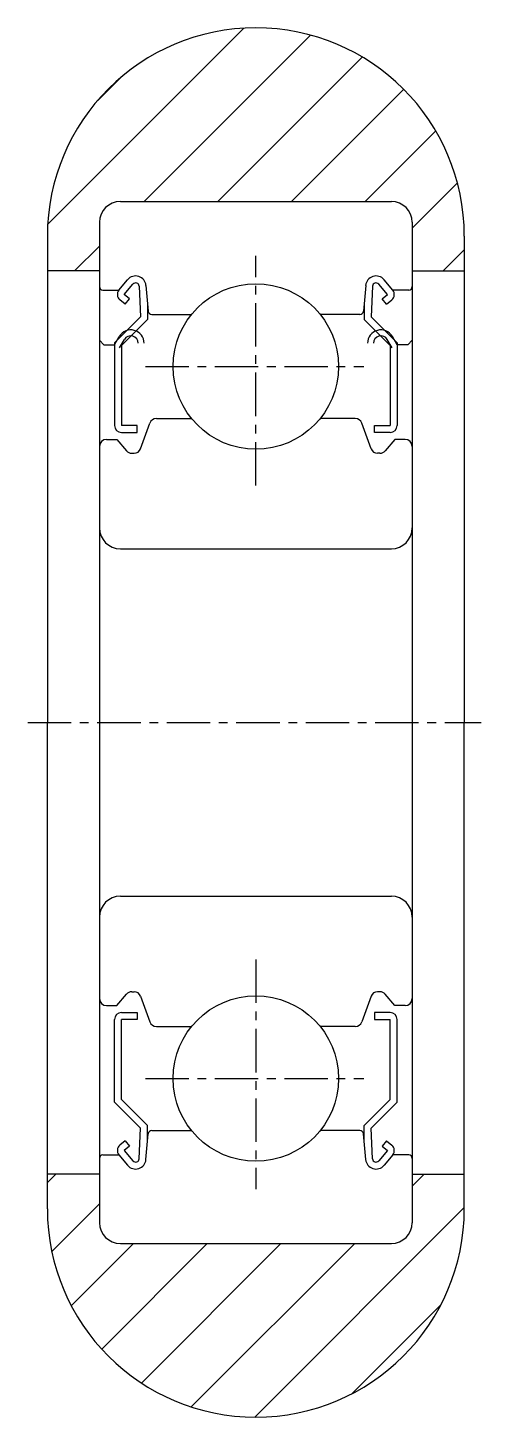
# Model space of a CAD drawing. Extents: x 2.6 to 43.1, y 2.5 to 46.9.
# Drawn here: x 30.08 to 43.13, y 6.92 to 46.92 of the extents above; entities outside this region: 2.
import ezdxf

# ---------------------------------------------------------------- set-up
doc = ezdxf.new("R2010")
doc.units = 0
doc.linetypes.add('CENTER', pattern=[2, 1.25, -0.25, 0.25, -0.25])
doc.layers.get('0').update_dxf_attribs({"linetype": 'CONTINUOUS'})
doc.layers.add('CENTER', color=1, linetype='CENTER')

msp = doc.modelspace()

# ---------------------------------------------------------------- linework, layer by layer
at = {"color": 3, "linetype": 'CONTINUOUS'}
for p, q in [((30.658, 41.265), (36.299, 46.906)), ((33.431, 41.916), (38.221, 46.706)), ((35.552, 41.916), (39.711, 46.075)), ((32.088, 44.816), (32.748, 45.475)), ((37.673, 41.916), (40.903, 45.146)), ((39.795, 41.916), (41.826, 43.947)), ((41.148, 41.148), (42.449, 42.449)), ((31.431, 39.916), (32.148, 40.633)), ((42.037, 39.916), (42.648, 40.527)), ((30.648, 13.677), (30.887, 13.916)), ((41.148, 13.571), (41.493, 13.916)), ((30.776, 11.684), (32.148, 13.056)), ((36.615, 6.916), (42.648, 12.949)), ((31.337, 10.124), (33.129, 11.916)), ((32.211, 8.877), (35.251, 11.916)), ((33.356, 7.9), (37.372, 11.916)), ((34.789, 7.211), (39.493, 11.916)), ((39.409, 7.589), (41.975, 10.155))]:
    msp.add_line(p, q, dxfattribs=at)
at = {"color": 7, "linetype": 'CONTINUOUS'}
for p, q in [((32.748, 41.916), (40.548, 41.916)), ((32.148, 41.316), (32.148, 12.516)), ((41.148, 41.316), (41.148, 12.516)), ((30.648, 40.916), (30.648, 26.916)), ((42.648, 40.916), (42.648, 26.916)), ((32.148, 39.916), (30.648, 39.916)), ((32.708, 39.366), (32.957, 39.664)), ((40.588, 39.366), (40.338, 39.664)), ((41.148, 39.916), (42.648, 39.916)), ((32.248, 39.366), (32.708, 39.366)), ((32.861, 39.237), (33.111, 39.535)), ((33.014, 39.109), (32.861, 39.237)), ((33.288, 39.476), (33.331, 38.599)), ((33.486, 39.497), (33.551, 38.757)), ((39.81, 39.497), (39.745, 38.757)), ((40.008, 39.476), (39.965, 38.599)), ((40.435, 39.237), (40.185, 39.535)), ((40.282, 39.109), (40.435, 39.237)), ((41.048, 39.366), (40.588, 39.366)), ((32.886, 38.956), (32.733, 39.084)), ((32.886, 38.956), (33.014, 39.109)), ((33.531, 38.986), (33.531, 38.516)), ((39.765, 38.986), (39.765, 38.516)), ((40.41, 38.956), (40.282, 39.109)), ((40.41, 38.956), (40.563, 39.084)), ((33.331, 38.599), (32.581, 37.849)), ((33.531, 38.516), (32.781, 37.766)), ((33.65, 38.666), (34.798, 38.666)), ((39.645, 38.666), (38.497, 38.666)), ((39.765, 38.516), (40.515, 37.766)), ((39.965, 38.599), (40.715, 37.849)), ((32.576, 37.791), (32.716, 38.027)), ((40.719, 37.791), (40.579, 38.027)), ((32.148, 37.919), (32.276, 37.791)), ((32.276, 37.791), (32.576, 37.791)), ((32.581, 37.849), (32.581, 35.466)), ((32.725, 37.705), (32.865, 37.941)), ((32.781, 37.766), (32.781, 35.466)), ((40.571, 37.705), (40.431, 37.941)), ((40.515, 37.766), (40.515, 35.466)), ((40.715, 37.849), (40.715, 35.466)), ((41.019, 37.791), (40.719, 37.791)), ((41.148, 37.919), (41.019, 37.791)), ((33.786, 35.666), (34.798, 35.666)), ((39.51, 35.666), (38.497, 35.666)), ((33.231, 35.466), (32.781, 35.466)), ((32.781, 35.266), (33.231, 35.266)), ((33.231, 35.266), (33.231, 35.466)), ((33.33, 34.798), (33.598, 35.535)), ((39.966, 34.798), (39.698, 35.535)), ((40.065, 35.266), (40.065, 35.466)), ((40.065, 35.466), (40.515, 35.466)), ((40.515, 35.266), (40.065, 35.266)), ((32.348, 35.066), (32.648, 35.066)), ((32.648, 35.066), (32.923, 34.738)), ((40.648, 35.066), (40.372, 34.738)), ((40.948, 35.066), (40.648, 35.066)), ((33.077, 34.666), (33.142, 34.666)), ((40.219, 34.666), (40.154, 34.666)), ((32.748, 31.916), (40.548, 31.916)), ((30.648, 12.916), (30.648, 26.916)), ((42.648, 12.916), (42.648, 26.916)), ((32.748, 21.916), (40.548, 21.916)), ((32.648, 18.766), (32.923, 19.095)), ((33.077, 19.166), (33.142, 19.166)), ((33.33, 19.035), (33.598, 18.298)), ((39.966, 19.035), (39.698, 18.298)), ((40.219, 19.166), (40.154, 19.166)), ((40.648, 18.766), (40.372, 19.095)), ((32.348, 18.766), (32.648, 18.766)), ((32.781, 18.566), (33.231, 18.566)), ((33.231, 18.566), (33.231, 18.366)), ((40.065, 18.566), (40.065, 18.366)), ((40.515, 18.566), (40.065, 18.566)), ((40.948, 18.766), (40.648, 18.766)), ((32.581, 15.983), (32.581, 18.366)), ((33.231, 18.366), (32.781, 18.366)), ((32.781, 16.066), (32.781, 18.366)), ((33.786, 18.166), (34.798, 18.166)), ((39.51, 18.166), (38.497, 18.166)), ((40.065, 18.366), (40.515, 18.366)), ((40.515, 16.066), (40.515, 18.366)), ((40.715, 15.983), (40.715, 18.366)), ((33.531, 15.316), (32.781, 16.066)), ((39.765, 15.316), (40.515, 16.066)), ((33.331, 15.233), (32.581, 15.983)), ((39.965, 15.233), (40.715, 15.983)), ((33.288, 14.356), (33.331, 15.233)), ((33.531, 14.846), (33.531, 15.316)), ((39.765, 14.846), (39.765, 15.316)), ((40.008, 14.356), (39.965, 15.233)), ((32.886, 14.876), (32.733, 14.748)), ((32.886, 14.876), (33.014, 14.723)), ((33.486, 14.335), (33.551, 15.075)), ((33.65, 15.166), (34.798, 15.166)), ((33.937, 15.166), (33.937, 15.166)), ((34.224, 15.166), (34.225, 15.166)), ((39.645, 15.166), (38.497, 15.166)), ((39.81, 14.335), (39.745, 15.075)), ((40.41, 14.876), (40.282, 14.723)), ((40.41, 14.876), (40.563, 14.748)), ((32.248, 14.466), (32.708, 14.466)), ((32.708, 14.466), (32.957, 14.169)), ((33.014, 14.723), (32.861, 14.595)), ((32.861, 14.595), (33.111, 14.297)), ((40.435, 14.595), (40.185, 14.297)), ((40.282, 14.723), (40.435, 14.595)), ((40.588, 14.466), (40.338, 14.169)), ((41.048, 14.466), (40.588, 14.466)), ((32.148, 13.916), (30.648, 13.916)), ((41.148, 13.916), (42.648, 13.916)), ((32.748, 11.916), (40.548, 11.916))]:
    msp.add_line(p, q, dxfattribs=at)
for centre in [(36.648, 37.166), (36.648, 16.666)]:
    msp.add_circle(centre, 2.381, dxfattribs=at)
for centre, radius, start, end in [((36.648, 40.916), 6, 0, 180), ((32.748, 41.316), 0.6, 90, 180), ((40.548, 41.316), 0.6, 0, 90), ((33.187, 39.471), 0.3, 4.9968, 140.0029), ((40.108, 39.471), 0.3, 39.9971, 175.0032), ((32.248, 39.466), 0.1, 180, 270), ((32.861, 39.238), 0.2, 140.0029, 230.087), ((33.188, 39.471), 0.1, 2.8198, 140.0022), ((40.108, 39.471), 0.1, 39.9978, 177.1802), ((40.435, 39.238), 0.2, 309.913, 39.9971), ((41.048, 39.466), 0.1, 270, 0), ((33.65, 38.766), 0.1, 184.9968, 269.9995), ((39.645, 38.766), 0.1, 270.0005, 355.0032), ((33.049, 37.835), 0.384, 0, 150.0002), ((33.049, 37.835), 0.213, 0, 150.0044), ((40.246, 37.835), 0.384, 29.9998, 180), ((40.246, 37.835), 0.213, 29.9956, 180), ((33.786, 35.466), 0.2, 90, 159.9914), ((39.51, 35.466), 0.2, 20.0086, 90), ((32.781, 35.466), 0.2, 180, 270), ((40.515, 35.466), 0.2, 270, 0), ((32.348, 34.866), 0.2, 90, 180), ((40.948, 34.866), 0.2, 0, 90), ((33.077, 34.866), 0.2, 219.995, 270), ((33.142, 34.866), 0.2, 270, 339.9914), ((40.154, 34.866), 0.2, 200.0086, 270), ((40.219, 34.866), 0.2, 270, 320.005), ((32.748, 32.516), 0.6, 180, 270), ((40.548, 32.516), 0.6, 270, 0), ((32.748, 21.316), 0.6, 90, 180), ((40.548, 21.316), 0.6, 0, 90), ((32.348, 18.966), 0.2, 180, 270), ((33.077, 18.966), 0.2, 90, 140.005), ((33.142, 18.966), 0.2, 20.0086, 90), ((40.154, 18.966), 0.2, 90, 159.9914), ((40.219, 18.966), 0.2, 39.995, 90), ((40.948, 18.966), 0.2, 270, 0), ((32.781, 18.366), 0.2, 90, 180), ((40.515, 18.366), 0.2, 0, 90), ((33.786, 18.366), 0.2, 200.0086, 270), ((39.51, 18.366), 0.2, 270, 339.9914), ((33.65, 15.066), 0.1, 90.0005, 175.0032), ((39.645, 15.066), 0.1, 4.9968, 89.9995), ((32.248, 14.366), 0.1, 90, 180), ((32.861, 14.595), 0.2, 129.913, 219.9971), ((40.435, 14.595), 0.2, 320.0029, 50.087), ((41.048, 14.366), 0.1, 0, 90), ((33.187, 14.361), 0.3, 219.9971, 355.0032), ((33.188, 14.361), 0.1, 219.9978, 357.1802), ((40.108, 14.361), 0.3, 184.9968, 320.0029), ((40.108, 14.361), 0.1, 182.8198, 320.0022), ((36.648, 12.916), 6, 180, 0), ((32.748, 12.516), 0.6, 180, 270), ((40.548, 12.516), 0.6, 270, 0)]:
    msp.add_arc(centre, radius, start, end, dxfattribs=at)
at = {"layer": 'CENTER', "color": 1, "linetype": 'CENTER'}
for p, q in [((36.648, 33.739), (36.648, 40.347)), ((33.469, 37.166), (39.754, 37.166)), ((30.084, 26.916), (43.135, 26.916)), ((36.648, 20.093), (36.648, 13.485)), ((33.469, 16.666), (39.754, 16.666))]:
    msp.add_line(p, q, dxfattribs=at)

# ---------------------------------------------------------------- texts
at = {"color": 7, "linetype": 'CONTINUOUS'}
for s, p in [('ERB 40', (2.5, 6.25)), ('ERB40', (2.5, 2.5))]:
    msp.add_text(s, height=1, dxfattribs=at).set_placement(p)

doc.saveas('drawing.dxf')
